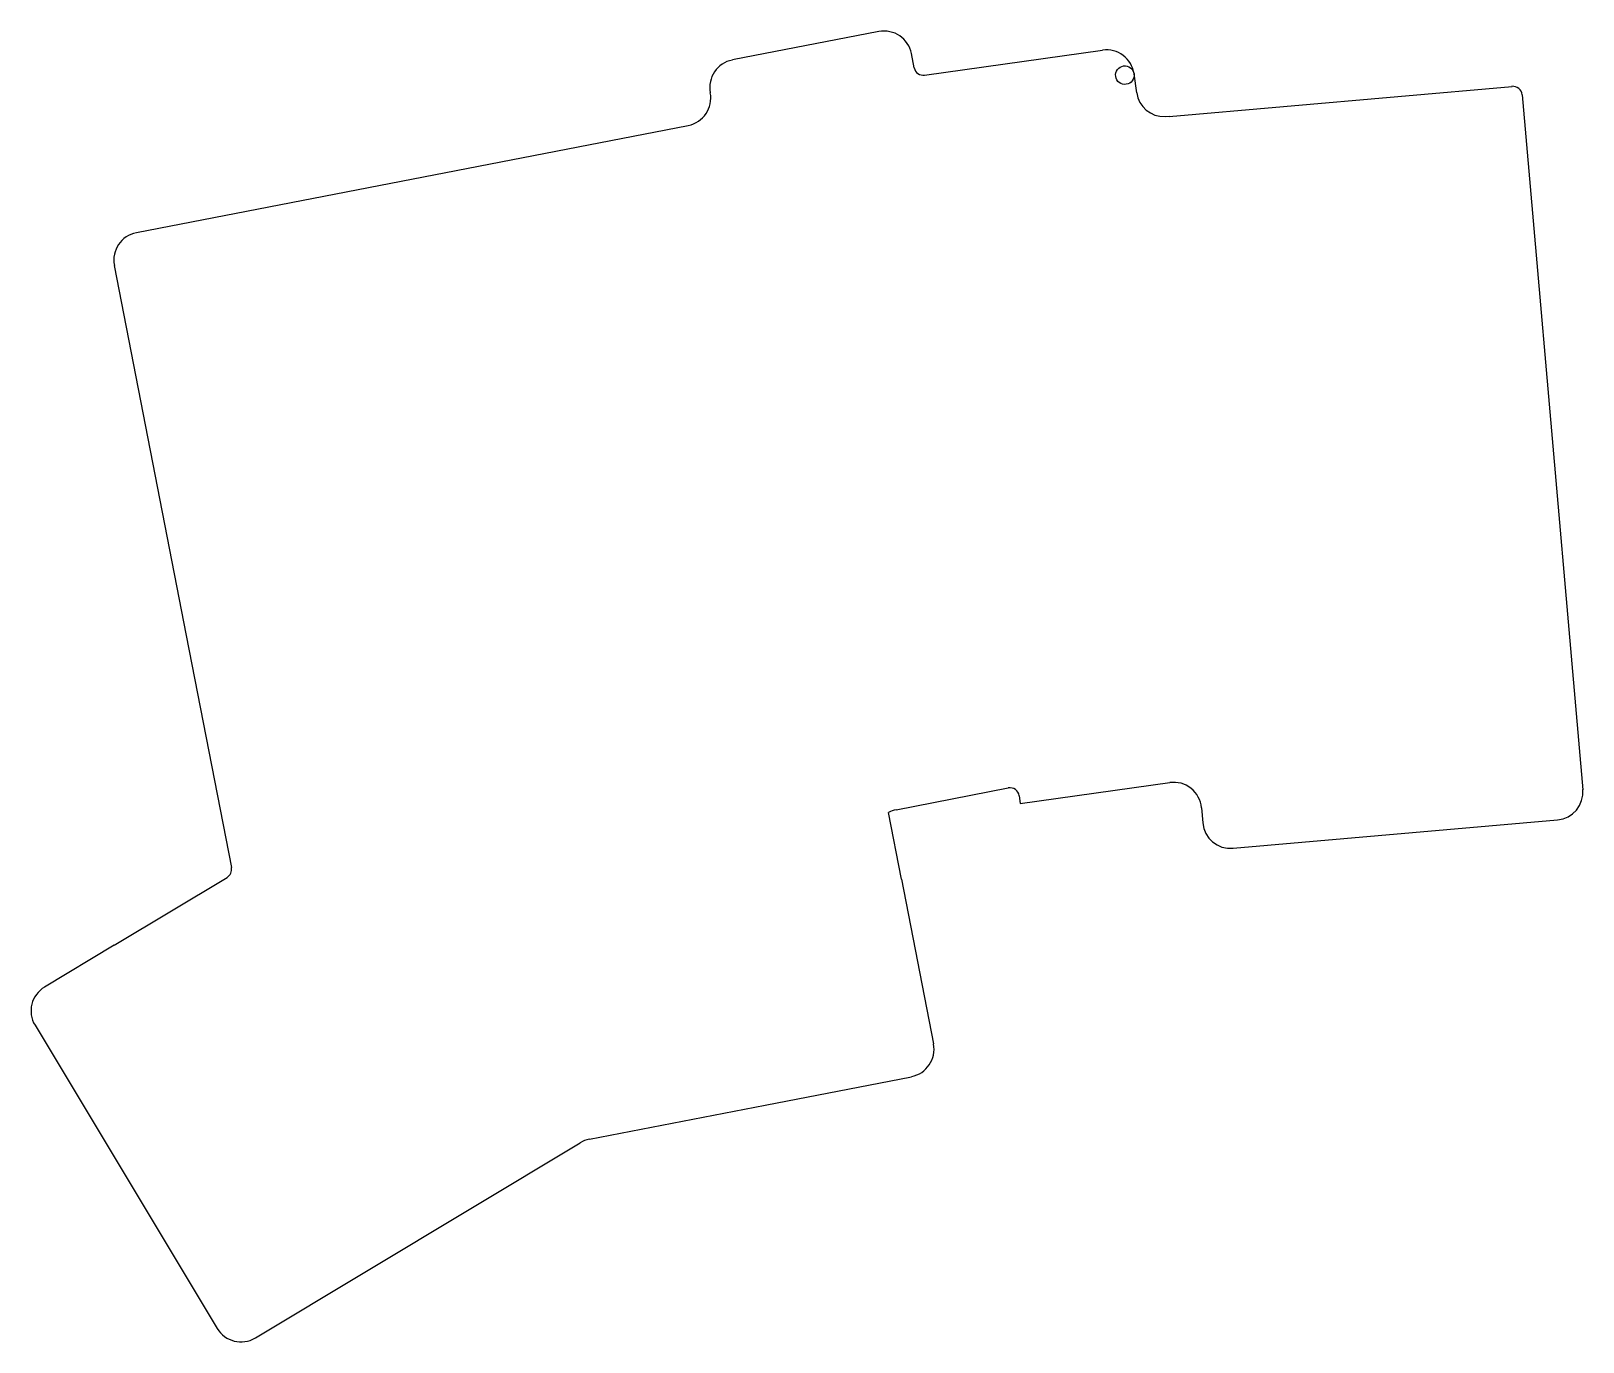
# Model space of a CAD drawing. Header units: millimetres. Extents: x 246 to 413, y -232 to -90.
import ezdxf

# ---------------------------------------------------------------- set-up
doc = ezdxf.new("R2010")
doc.units = ezdxf.units.MM

msp = doc.modelspace()

# ---------------------------------------------------------------- linework, layer by layer
for p, q in [((337.16, -90.55), (321.41, -93.61)), ((340.98, -94.44), (340.68, -92.92)), ((342.1, -95.24), (361.25, -92.55)), ((364.92, -97.13), (364.64, -95.1)), ((368.4, -99.68), (405.31, -96.45)), ((319.04, -97.13), (319.04, -97.13)), ((406.39, -97.36), (412.93, -172.12)), ((368.4, -99.68), (367.98, -99.71)), ((257.28, -112.19), (316.66, -100.65)), ((316.67, -100.65), (316.66, -100.65)), ((254.9, -115.71), (262.64, -155.52)), ((262.64, -155.52), (262.64, -155.52)), ((262.64, -155.52), (267.5, -180.51)), ((339.05, -174.28), (351.1, -171.94)), ((352.39, -173.62), (368.49, -171.36)), ((352.28, -172.78), (352.39, -173.62)), ((339.61, -181.76), (338.22, -174.57)), ((371.89, -174.06), (372.04, -175.7)), ((375.29, -178.42), (410.2, -175.37)), ((254.9, -188.85), (267.03, -181.56)), ((339.61, -181.76), (343.06, -199.48)), ((254.9, -188.85), (247.4, -193.36)), ((246.37, -197.47), (265.97, -230.09)), ((324.93, -206.06), (340.68, -203)), ((306.02, -209.73), (324.93, -206.06)), ((324.93, -206.06), (324.93, -206.06)), ((270.08, -231.11), (305.04, -210.11))]:
    msp.add_line(p, q)
for centre, radius, start, end in [((337.74, -93.5), 3, 11, 101), ((361.66, -95.52), 3, 8, 98), ((321.98, -96.56), 3, 101, 191), ((341.96, -94.25), 1, 191, 278), ((363.65, -95.24), 1, 8, 368), ((405.39, -97.44), 1, 5, 95), ((316.09, -97.7), 3, 281.0209, 11), ((367.89, -96.71), 3, 188, 271.6992), ((257.85, -115.14), 3, 101, 191), ((265.59, -154.94), 3, 191, 191.0148), ((351.29, -172.92), 1, 8, 101), ((368.9, -174.33), 3, 5, 98), ((409.94, -172.38), 3, 275, 5), ((339.62, -177.23), 3, 101, 117.9258), ((370.9, -174.15), 1, 4.9999976, 5.0000004), ((375.02, -175.44), 3, 185, 275), ((373.03, -175.61), 1, 184.9999976, 185.0000004), ((410.12, -174.37), 1, 274.9999976, 275.0000004), ((266.52, -180.7), 1, 301, 11), ((256.44, -191.42), 3, 121, 121.0148), ((248.94, -195.93), 3, 121, 211), ((247.23, -196.96), 1, 210.9999988, 211.0000013), ((340.11, -200.05), 3, 281, 11), ((324.36, -203.11), 3, 280.9852, 281), ((306.59, -212.68), 3, 101, 121), ((268.54, -228.54), 3, 211, 301)]:
    msp.add_arc(centre, radius, start, end)

doc.saveas('drawing.dxf')
